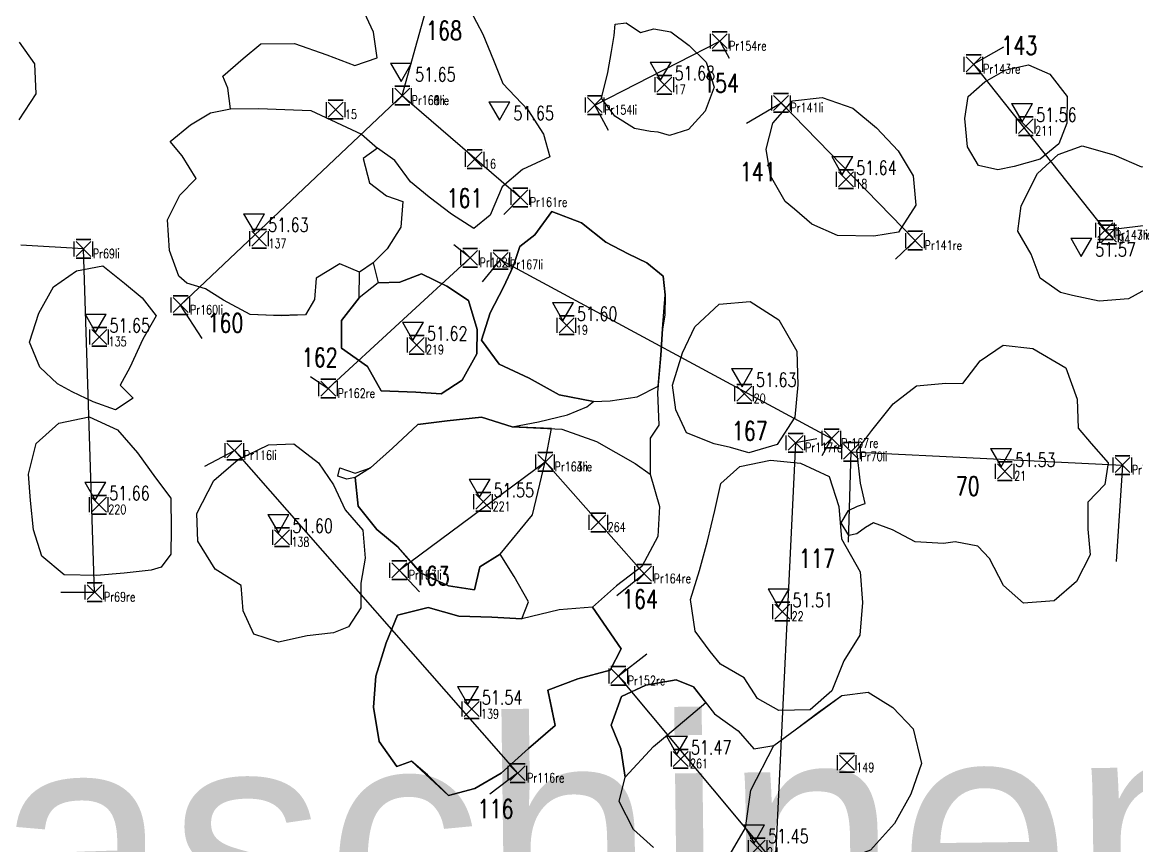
# Model space of a CAD drawing. Header units: metres. Extents: x 4462689 to 4462813, y 5793999 to 5794154.
# Drawn here: x 4462757.37 to 4462769.31, y 5794125.9 to 5794134.73 of the extents above; entities that cross this region are included whole.
import ezdxf

# ---------------------------------------------------------------- set-up
doc = ezdxf.new("R2010")
doc.units = ezdxf.units.M
for name, pattern in [('STRICHLINIE2', [9.524999999999999, 6.349999999999999, -3.174999999999999]), ('STRICHPUNKT', [25.399999999999995, 12.7, -6.349999999999999, 0, -6.349999999999999]), ('STRICHPUNKTX2', [50.8, 25.4, -12.7, 0, -12.7])]:
    doc.linetypes.add(name, pattern=pattern)
for name, color, linetype in [('Befunde', 7, 'Continuous'), ('Flächengrenzen', 1, 'Continuous'), ('Grabungsgrenze', 102, 'STRICHPUNKTX2'), ('HÖHEN', 7, 'Continuous'), ('Koordinaten Befundmitte', 4, 'Continuous'), ('Parkplatz', 152, 'Continuous'), ('Profile', 5, 'Continuous'), ('Profile Passpunkte', 5, 'Continuous')]:
    doc.layers.add(name, color=color, linetype=linetype)
doc.layers.get('0').off()
doc.styles.add('ROMANS', font='ROMANS.shx', dxfattribs={"width": 0.75})

# ---------------------------------------------------------------- blocks, each defined once
blk = doc.blocks.new('HP_FERTIG_OBERKANTE')
for p, q in [((-0.075, 0.1299038105676658), (0.075, 0.1299038105676658)), ((-0.075, 0.1299038105676658), (0, 0)), ((0, 0), (0.075, 0.1299038105676658))]:
    blk.add_line(p, q)
at = {"style": 'ROMANS', "width": 0.75}
blk.add_attdef('HÖHE', (0.1, 0), '', height=0.1, dxfattribs=at)
blk = doc.blocks.new('CONTROL')
for p, q in [((-0.1, 0.1, 0.1), (-0.1, 0.1, -0.1)), ((-0.1, -0.08, -0.1), (-0.1, 0.08, -0.1)), ((-0.1, -0.08, 0.1), (-0.1, 0.08, 0.1)), ((0.08, 0.1, 0.1), (-0.08, 0.1, 0.1)), ((-0.08, 0.1, -0.1), (0.08, 0.1, -0.1)), ((0.08, -0.08, 0.08), (-0.08, 0.08, -0.08)), ((-0.08, -0.08, -0.08), (0.08, 0.08, 0.08)), ((-0.08, 0.08, 0.08), (0.08, -0.08, -0.08)), ((0.08, 0.08, -0.08), (-0.08, -0.08, 0.08)), ((0.1, 0.1, -0.1), (0.1, 0.1, 0.1)), ((0.1, -0.08, -0.1), (0.1, 0.08, -0.1)), ((0.1, -0.08, 0.1), (0.1, 0.08, 0.1)), ((-0.1, -0.1, 0.1), (-0.1, -0.1, -0.1)), ((0.08, -0.1, 0.1), (-0.08, -0.1, 0.1)), ((-0.08, -0.1, -0.1), (0.08, -0.1, -0.1)), ((0.1, -0.1, -0.1), (0.1, -0.1, 0.1))]:
    blk.add_line(p, q)
at = {"style": 'ROMANS', "width": 0.75}
blk.add_attdef('NUMMER', (0.1, -0.1), '', height=0.1, dxfattribs=at)

msp = doc.modelspace()

# ---------------------------------------------------------------- linework, layer by layer
at = {"layer": 'Befunde'}
for points, elevation in [([(4462761.001654563, 5794133.529569221), (4462761.171973014, 5794133.376765286), (4462761.019973013, 5794133.267765287), (4462761.086973014, 5794133.006765287), (4462761.268973014, 5794132.866765287), (4462761.445973014, 5794132.806765286), (4462761.422973015, 5794132.530765287), (4462761.274973014, 5794132.299765286), (4462761.127973014, 5794132.150765285), (4462760.978973014, 5794132.047765287), (4462760.768973013, 5794132.139765285), (4462760.514973013, 5794131.984765285), (4462760.496973013, 5794131.755765286), (4462760.400973015, 5794131.592765286), (4462760.066957961, 5794131.585646113), (4462759.806973013, 5794131.595765286), (4462759.521973014, 5794131.747765288), (4462759.329973014, 5794131.870765286), (4462759.130973014, 5794131.929765286), (4462759.044973014, 5794132.007765287), (4462758.942973014, 5794132.280765286), (4462758.923973013, 5794132.609765285), (4462759.054973013, 5794132.874765287), (4462759.229973014, 5794133.053765286), (4462759.080973014, 5794133.296765286), (4462758.949973014, 5794133.448765287), (4462759.169973014, 5794133.628765287), (4462759.384973014, 5794133.756765286), (4462759.597973014, 5794133.799765286), (4462759.902039414, 5794133.802152642), (4462760.459354669, 5794133.780348042)], -0.0079527089843765), ([(4462764.179039761, 5794130.82927287), (4462764.207973014, 5794131.160765287), (4462764.226973014, 5794131.440765286), (4462764.254223896, 5794131.804868877), (4462764.231913388, 5794132.005426566), (4462764.059007087, 5794132.15027361), (4462763.858213064, 5794132.244981568), (4462763.618973013, 5794132.369765286), (4462763.358973014, 5794132.578765287), (4462763.040973014, 5794132.698765287), (4462762.856973014, 5794132.449765286), (4462762.698827192, 5794132.325595301), (4462762.627106592, 5794132.108650678), (4462762.521973013, 5794131.888765287), (4462762.380973014, 5794131.614765286), (4462762.286973013, 5794131.320765286), (4462762.475973014, 5794131.063765287), (4462762.796973014, 5794130.914765286), (4462763.117973014, 5794130.734765285), (4462763.486973013, 5794130.662765287), (4462763.66544838, 5794130.671155595), (4462763.954539954, 5794130.71164752)], 51.59703401034412), ([(4462761.179973013, 5794131.936765286), (4462760.977973013, 5794131.773765287), (4462760.785973014, 5794131.532765288), (4462760.786973014, 5794131.234765285), (4462761.063973013, 5794131.036765287), (4462761.210973014, 5794130.776765286), (4462761.583973014, 5794130.762765287), (4462761.853973013, 5794130.743765286), (4462762.080973014, 5794130.892765287), (4462762.236973014, 5794131.172765287), (4462762.238973014, 5794131.434765286), (4462762.148973014, 5794131.744765286), (4462761.914973014, 5794131.899765285), (4462761.642973013, 5794132.029765286), (4462761.410973014, 5794131.942765288)], 51.61104729101563), ([(4462762.486973014, 5794129.028765287), (4462762.83181917, 5794129.448190739), (4462762.969784517, 5794130.01542964), (4462763.038567695, 5794130.372990569), (4462762.615973014, 5794130.392765286), (4462762.285973014, 5794130.495765286), (4462761.920973014, 5794130.457765287), (4462761.605973015, 5794130.416765287), (4462761.331973013, 5794130.162765287), (4462761.097973014, 5794129.951765287), (4462760.932973014, 5794129.848765286), (4462760.966973014, 5794129.542765286), (4462761.165973014, 5794129.290765287), (4462761.394973013, 5794129.102765286), (4462761.530356551, 5794128.947555708), (4462761.633973014, 5794128.828765288), (4462761.933973014, 5794128.686765287), (4462762.210973014, 5794128.643765287), (4462762.270973015, 5794128.891765287)], 51.52004729101562), ([(4462762.719973014, 5794128.332765287), (4462762.395973014, 5794128.353765287), (4462762.042973015, 5794128.363765287), (4462761.716973014, 5794128.454765286), (4462761.387973014, 5794128.374765286), (4462761.266973014, 5794128.077765286), (4462761.154973015, 5794127.719765286), (4462761.128973014, 5794127.386765286), (4462761.191973013, 5794127.020765285), (4462761.380973014, 5794126.751765286), (4462761.537973014, 5794126.808765287), (4462761.931973014, 5794126.440765286), (4462762.213973014, 5794126.514765285), (4462762.497973013, 5794126.681765286), (4462762.788973013, 5794126.943765287), (4462763.076973013, 5794127.189765285), (4462762.995973014, 5794127.569765286), (4462763.319973014, 5794127.690765286), (4462763.665973014, 5794127.782765286), (4462763.781973014, 5794128.012765286), (4462763.476973013, 5794128.457765286), (4462763.118149372, 5794128.431054692), (4462762.719973014, 5794128.332765287)], 51.52004729101562), ([(4462764.688664941, 5794127.437156207), (4462764.557973014, 5794127.606765285), (4462764.371973014, 5794127.680765286), (4462764.048973014, 5794127.624765287), (4462763.787973013, 5794127.501765286), (4462763.676973014, 5794127.195765287), (4462763.780973014, 5794126.941765287), (4462763.826973013, 5794126.637765287), (4462764.130913883, 5794126.96472258), (4462764.280089244, 5794127.092296978), (4462764.688664941, 5794127.437156207)], 51.44204729101563), ([(4462765.114244979, 5794126.095209114), (4462765.174076987, 5794126.496733366), (4462765.417973015, 5794126.975765286), (4462765.645973014, 5794127.145765286), (4462766.145973015, 5794127.512765286), (4462766.429973013, 5794127.546765287), (4462766.692973014, 5794127.384765285), (4462766.909973014, 5794127.154765286), (4462766.999973013, 5794126.783765287), (4462766.884973014, 5794126.456765286), (4462766.710973014, 5794126.139765286), (4462766.454973014, 5794125.854765286), (4462766.085973014, 5794125.717765287), (4462765.831973014, 5794125.473765286), (4462765.755903238, 5794125.32821845), (4462765.681973014, 5794125.186765286), (4462765.341973014, 5794125.090765286), (4462765.011973014, 5794125.169765286), (4462764.806973014, 5794125.395765286), (4462764.952136537, 5794125.812876246), (4462765.114244979, 5794126.095209115)], 51.44204729101563)]:
    msp.add_lwpolyline(points, close=True, dxfattribs=dict(at, elevation=elevation))
at = {"layer": 'Befunde', "elevation": 51.55804729101562}
msp.add_lwpolyline([(4462762.615973014, 5794130.392765286), (4462763.148147565, 5794130.367862933), (4462763.517721485, 5794130.235085849), (4462763.931646352, 5794129.999038292), (4462764.093973014, 5794129.885765285)], dxfattribs=at)
at = {"layer": 'Befunde'}
for points in [[(4462762.165973014, 5794134.857765287, 51.70204729101563), (4462762.302973014, 5794134.599765286, 51.68804729101562), (4462762.415973014, 5794134.321765286, 51.68604729101562), (4462762.515973014, 5794134.070765286, 51.67204729101563), (4462762.782973014, 5794133.790765287, 51.65704729101562), (4462762.949973014, 5794133.527765287, 51.64304729101562), (4462763.018973014, 5794133.284765287, 51.64204729101562), (4462762.727973013, 5794133.150765286, 51.64704729101562), (4462762.509973014, 5794132.962765287, 51.64104729101562), (4462762.379973013, 5794132.659765287, 51.63404729101562), (4462762.204973014, 5794132.518765287, 51.62704729101562), (4462761.964973013, 5794132.670765286, 51.62404729101562), (4462761.724973013, 5794132.851765287, 51.62004729101562), (4462761.525973014, 5794133.015765286, 51.62404729101562), (4462761.356973014, 5794133.247765286, 51.63704729101563), (4462761.171973014, 5794133.376765286, 51.64604729101561), (4462761.019973013, 5794133.267765287, 51.64204729101562), (4462761.086973014, 5794133.006765287, 51.63104729101561), (4462761.268973014, 5794132.866765287, 51.62904729101562), (4462761.445973014, 5794132.806765286, 51.61804729101563), (4462761.422973015, 5794132.530765287, 51.60704729101563), (4462761.274973014, 5794132.299765286, 51.60804729101563), (4462761.127973014, 5794132.150765285, 51.61304729101562), (4462761.179973013, 5794131.936765286, 51.61104729101563), (4462761.410973014, 5794131.942765288, 51.61004729101563), (4462761.642973013, 5794132.029765286, 51.60604729101562), (4462761.914973014, 5794131.899765285, 51.58904729101562), (4462762.148973014, 5794131.744765286, 51.60604729101562), (4462762.238973014, 5794131.434765286, 51.59004729101562), (4462762.236973014, 5794131.172765287, 51.58404729101562), (4462762.080973014, 5794130.892765287, 51.56704729101562), (4462761.853973013, 5794130.743765286, 51.58004729101563), (4462761.583973014, 5794130.762765287, 51.58204729101562), (4462761.210973014, 5794130.776765286, 51.58804729101563), (4462761.063973013, 5794131.036765287, 51.59804729101562), (4462760.786973014, 5794131.234765285, 51.59704729101562), (4462760.785973014, 5794131.532765288, 51.60304729101563), (4462760.977973013, 5794131.773765287, 51.60404729101562), (4462760.978973014, 5794132.047765287, 51.61904729101562), (4462760.768973013, 5794132.139765285, 51.60404729101562), (4462760.514973013, 5794131.984765285, 51.61604729101561), (4462760.496973013, 5794131.755765286, 51.61104729101563), (4462760.400973015, 5794131.592765286, 51.61904729101562), (4462760.140973013, 5794131.582765287, 51.62004729101562), (4462759.806973013, 5794131.595765286, 51.63004729101563), (4462759.521973014, 5794131.747765288, 51.65604729101562), (4462759.329973014, 5794131.870765286, 51.65204729101562), (4462759.130973014, 5794131.929765286, 51.66004729101562), (4462759.044973014, 5794132.007765287, 51.62704729101562), (4462758.942973014, 5794132.280765286, 51.65004729101562), (4462758.923973013, 5794132.609765285, 51.67004729101563), (4462759.054973013, 5794132.874765287, 51.65204729101562), (4462759.229973014, 5794133.053765286, 51.66204729101562), (4462759.080973014, 5794133.296765286, 51.66104729101562), (4462758.949973014, 5794133.448765287, 51.66604729101562), (4462759.169973014, 5794133.628765287, 51.64804729101563), (4462759.384973014, 5794133.756765286, 51.67204729101563), (4462759.597973014, 5794133.799765286, 51.67204729101563), (4462759.570973014, 5794134.020765286, 51.68204729101562), (4462759.515973013, 5794134.150765286, 51.70104729101562), (4462759.734973014, 5794134.338765287, 51.70904729101562), (4462759.921973014, 5794134.496765287, 51.72904729101562), (4462760.281973014, 5794134.498765287, 51.71304729101563), (4462760.630973014, 5794134.378765287, 51.68004729101562), (4462760.928973014, 5794134.263765287, 51.67404729101562), (4462761.170973014, 5794134.346765287, 51.68704729101563), (4462761.130973014, 5794134.621765286, 51.69604729101561), (4462761.006973014, 5794134.880765287, 51.69204729101562)], [(4462757.334973014, 5794134.515765286, 51.67304729101562), (4462757.497973013, 5794134.281765287, 51.67804729101563), (4462757.513973013, 5794133.958765287, 51.67104729101562), (4462757.328973014, 5794133.682765286, 51.68004729101562)], [(4462764.129973014, 5794125.883765286, 51.42404729101562), (4462763.915973014, 5794126.076765287, 51.42504729101562), (4462763.760973014, 5794126.376765286, 51.44504729101562), (4462763.826973013, 5794126.637765287, 51.46004729101562), (4462763.780973014, 5794126.941765287, 51.47304729101563), (4462763.676973014, 5794127.195765287, 51.47704729101562), (4462763.787973013, 5794127.501765286, 51.46304729101562), (4462764.048973014, 5794127.624765287, 51.46504729101562), (4462764.371973014, 5794127.680765286, 51.46904729101562), (4462764.557973014, 5794127.606765285, 51.46504729101562), (4462764.782973014, 5794127.314765286, 51.44504729101562), (4462765.036973014, 5794127.132765287, 51.46004729101562), (4462765.202973013, 5794126.941765287, 51.44304729101563), (4462765.417973015, 5794126.975765286, 51.46004729101562), (4462765.645973014, 5794127.145765286, 51.47104729101562), (4462765.896973014, 5794127.333765287, 51.47704729101562), (4462766.145973015, 5794127.512765286, 51.50304729101563), (4462766.429973013, 5794127.546765287, 51.51004729101562), (4462766.692973014, 5794127.384765285, 51.51804729101563), (4462766.909973014, 5794127.154765286, 51.47604729101562), (4462766.999973013, 5794126.783765287, 51.47204729101562), (4462766.884973014, 5794126.456765286, 51.46504729101562), (4462766.710973014, 5794126.139765286, 51.45904729101562), (4462766.454973014, 5794125.854765286, 51.45004729101562)]]:
    msp.add_polyline3d(points, dxfattribs=at)
for points in [[(4462764.097973014, 5794133.556765286, 51.66204729101562), (4462763.924973014, 5794133.589765286, 51.67904729101562), (4462763.716973014, 5794133.719765286, 51.65304729101563), (4462763.570973014, 5794133.912765287, 51.68704729101563), (4462763.641973014, 5794134.188765288, 51.69004729101562), (4462763.679973014, 5794134.413765286, 51.68704729101563), (4462763.706973014, 5794134.584765286, 51.70104729101562), (4462763.719973014, 5794134.706765287, 51.71304729101563), (4462763.837973015, 5794134.720765286, 51.70504729101562), (4462763.990973014, 5794134.617765287, 51.70304729101562), (4462764.132973014, 5794134.655765287, 51.68604729101562), (4462764.313973013, 5794134.623765287, 51.69104729101562), (4462764.510973014, 5794134.476765286, 51.69204729101562), (4462764.694973014, 5794134.299765286, 51.67904729101562), (4462764.779973015, 5794134.032765287, 51.66004729101562), (4462764.683973013, 5794133.775765287, 51.67804729101563), (4462764.503973014, 5794133.579765286, 51.67504729101562), (4462764.301973014, 5794133.513765286, 51.67804729101563), (4462764.178973014, 5794133.550765287, 51.66304729101563)], [(4462767.818973014, 5794133.146765286, 51.52604729101562), (4462767.611973013, 5794133.191765287, 51.52904729101562), (4462767.491973013, 5794133.393765287, 51.53704729101562), (4462767.464973014, 5794133.694765285, 51.53804729101563), (4462767.501973014, 5794133.932765287, 51.54804729101563), (4462767.680973014, 5794134.087765287, 51.54304729101562), (4462767.902973014, 5794134.216765286, 51.54304729101562), (4462768.147973014, 5794134.272765287, 51.53904729101562), (4462768.375973014, 5794134.170765286, 51.52004729101562), (4462768.560973015, 5794133.931765286, 51.49504729101562), (4462768.556973014, 5794133.646765287, 51.48304729101563), (4462768.470973013, 5794133.424765286, 51.50504729101562), (4462768.271973014, 5794133.261765287, 51.49504729101562), (4462767.993973014, 5794133.182765286, 51.52604729101562)], [(4462765.541973014, 5794132.805765286, 51.66704729101562), (4462765.383973014, 5794133.082765287, 51.65504729101563), (4462765.334973014, 5794133.367765287, 51.63904729101562), (4462765.407973013, 5794133.645765286, 51.63604729101562), (4462765.617973014, 5794133.883765287, 51.64904729101562), (4462765.935973014, 5794133.919765285, 51.64504729101562), (4462766.266973014, 5794133.805765286, 51.64304729101562), (4462766.518973013, 5794133.595765286, 51.64404729101562), (4462766.750973014, 5794133.350765285, 51.64504729101562), (4462766.911973013, 5794133.082765287, 51.63104729101561), (4462766.939973014, 5794132.768765287, 51.62704729101562), (4462766.752973014, 5794132.477765287, 51.60104729101561), (4462766.490973014, 5794132.433765287, 51.63604729101562), (4462766.100973014, 5794132.441765286, 51.65204729101562), (4462765.824973014, 5794132.562765286, 51.65304729101563), (4462765.639973013, 5794132.725765286, 51.65304729101563)], [(4462768.490973014, 5794131.829765286, 51.52704729101562), (4462768.271973014, 5794131.986765287, 51.55304729101563), (4462768.175973014, 5794132.241765287, 51.53404729101563), (4462768.033973014, 5794132.489765286, 51.52604729101562), (4462768.068973014, 5794132.759765286, 51.50104729101562), (4462768.242973013, 5794133.105765285, 51.50304729101563), (4462768.465973014, 5794133.310765285, 51.51204729101563), (4462768.720973014, 5794133.401765286, 51.48204729101562), (4462769.062973014, 5794133.307765287, 51.47704729101562), (4462769.358973014, 5794133.177765286, 51.45904729101562), (4462769.662973014, 5794133.181765285, 51.47504729101562), (4462769.976973014, 5794133.107765287, 51.49304729101563), (4462770.099973013, 5794132.786765286, 51.53404729101563), (4462770.052973014, 5794132.462765286, 51.54704729101562), (4462769.807973014, 5794132.283765287, 51.54504729101563), (4462769.630973014, 5794132.184765286, 51.54904729101562), (4462769.534973014, 5794131.938765287, 51.55504729101562), (4462769.218973014, 5794131.762765287, 51.56204729101562), (4462768.905973014, 5794131.737765288, 51.51904729101563), (4462768.617973014, 5794131.797765286, 51.52504729101562)], [(4462763.486973013, 5794130.662765287, 51.56104729101562), (4462763.117973014, 5794130.734765285, 51.57304729101563), (4462762.796973014, 5794130.914765286, 51.57104729101561), (4462762.475973014, 5794131.063765287, 51.57004729101562), (4462762.286973013, 5794131.320765286, 51.59104729101562), (4462762.380973014, 5794131.614765286, 51.59604729101562), (4462762.521973013, 5794131.888765287, 51.60704729101563), (4462762.627106592, 5794132.108650678, -0.0079527089843765), (4462762.698827192, 5794132.325595301, 51.61604729101561), (4462762.856973014, 5794132.449765286, 51.64004729101563), (4462763.040973014, 5794132.698765287, 51.64704729101562), (4462763.358973014, 5794132.578765287, 51.64104729101562), (4462763.618973013, 5794132.369765286, 51.66204729101562), (4462763.858213064, 5794132.244981568, 51.63204729101562), (4462764.059007087, 5794132.15027361, 51.62404729101562), (4462764.231913388, 5794132.005426566, 51.61804729101563), (4462764.254223896, 5794131.804868877, 51.59604729101562), (4462764.252499679, 5794131.589969237, 51.61004729101563), (4462764.226973014, 5794131.440765286, 51.62404729101562), (4462764.207973014, 5794131.160765287, 51.61604729101561), (4462764.172973014, 5794130.759765286, 51.59304729101563), (4462764.187973013, 5794130.409765286, 51.59404729101562), (4462764.093973014, 5794130.271765286, 51.57604729101562), (4462764.093973014, 5794129.885765285, 51.58104729101562), (4462764.192973014, 5794129.539765286, 51.54704729101562), (4462764.176973014, 5794129.216765286, 51.54704729101562), (4462764.004973014, 5794128.893765287, 51.52704729101562), (4462763.731973013, 5794128.686765287, 51.51104729101562), (4462763.476973013, 5794128.457765286, 51.49204729101562), (4462763.625973014, 5794128.242765286, 51.48904729101563), (4462763.781973014, 5794128.012765286, 51.47104729101562), (4462763.665973014, 5794127.782765286, 51.47604729101562), (4462763.319973014, 5794127.690765286, 51.48704729101562), (4462762.995973014, 5794127.569765286, 51.49504729101562), (4462763.039973014, 5794127.366765287, 51.51104729101562), (4462763.076973013, 5794127.189765285, 51.50804729101563), (4462762.788973013, 5794126.943765287, 51.50304729101563), (4462762.497973013, 5794126.681765286, 51.48404729101562), (4462762.213973014, 5794126.514765285, 51.51904729101563), (4462761.931973014, 5794126.440765286, 51.50904729101561), (4462761.708973014, 5794126.661765286, 51.52304729101563), (4462761.537973014, 5794126.808765287, 51.53204729101562), (4462761.380973014, 5794126.751765286, 51.54004729101562), (4462761.191973013, 5794127.020765285, 51.54504729101563), (4462761.128973014, 5794127.386765286, 51.56704729101562), (4462761.154973015, 5794127.719765286, 51.56304729101563), (4462761.266973014, 5794128.077765286, 51.56904729101562), (4462761.387973014, 5794128.374765286, 51.55304729101563), (4462761.716973014, 5794128.454765286, 51.53704729101562), (4462762.042973015, 5794128.363765287, 51.54304729101562), (4462762.395973014, 5794128.353765287, 51.52004729101562), (4462762.719973014, 5794128.332765287, 51.52004729101562), (4462762.790973014, 5794128.517765286, 51.51904729101563), (4462762.635973014, 5794128.786765287, 51.51904729101563), (4462762.486973014, 5794129.028765287, 51.52004729101562), (4462762.270973015, 5794128.891765287, 51.53004729101563), (4462762.210973014, 5794128.643765287, 51.54204729101562), (4462761.933973014, 5794128.686765287, 51.53704729101562), (4462761.633973014, 5794128.828765288, 51.54404729101562), (4462761.394973013, 5794129.102765286, 51.55504729101562), (4462761.165973014, 5794129.290765287, 51.54504729101563), (4462760.966973014, 5794129.542765286, 51.55304729101563), (4462760.932973014, 5794129.848765286, 51.54804729101563), (4462760.845973014, 5794129.831765286, 51.55704729101562), (4462760.746973014, 5794129.861765287, 51.56504729101563), (4462760.770973014, 5794129.953765287, 51.55304729101563), (4462760.933973013, 5794129.894765286, 51.55504729101562), (4462761.097973014, 5794129.951765287, 51.55004729101563), (4462761.331973013, 5794130.162765287, 51.55804729101562), (4462761.605973015, 5794130.416765287, 51.56204729101562), (4462761.920973014, 5794130.457765287, 51.57104729101561), (4462762.285973014, 5794130.495765286, 51.55904729101562), (4462762.615973014, 5794130.392765286, 51.55804729101562), (4462762.898973014, 5794130.444765285, 51.55704729101562), (4462763.207973014, 5794130.521765286, 51.56404729101562), (4462763.416973013, 5794130.605765286, 51.56904729101562)], [(4462757.744973014, 5794130.852765286, 51.65404729101562), (4462757.554973014, 5794131.030765287, 51.65604729101562), (4462757.445973014, 5794131.299765285, 51.67104729101562), (4462757.543973014, 5794131.608765288, 51.66804729101563), (4462757.702973013, 5794131.890765286, 51.65804729101562), (4462757.948973013, 5794132.063765288, 51.64504729101562), (4462758.230973014, 5794132.115765287, 51.64604729101561), (4462758.462973014, 5794131.931765287, 51.65304729101563), (4462758.651973014, 5794131.773765287, 51.65804729101562), (4462758.801973014, 5794131.579765286, 51.65204729101562), (4462758.659973014, 5794131.330765286, 51.64604729101561), (4462758.520973014, 5794131.027765287, 51.63004729101563), (4462758.416973013, 5794130.839765285, 51.64904729101562), (4462758.556973014, 5794130.699765286, 51.64704729101562), (4462758.366973013, 5794130.573765287, 51.64904729101562), (4462758.125973014, 5794130.659765285, 51.65704729101562), (4462757.901973013, 5794130.766765286, 51.64604729101561)], [(4462764.779973015, 5794130.209765286, 51.56604729101562), (4462764.481973014, 5794130.325765287, 51.57004729101562), (4462764.36755971, 5794130.573570215, 51.59304729101563), (4462764.332973015, 5794130.837765286, 51.59304729101563), (4462764.440973014, 5794131.184765285, 51.63004729101563), (4462764.573973014, 5794131.462765286, 51.64904729101562), (4462764.831973013, 5794131.706765287, 51.65604729101562), (4462765.163973013, 5794131.734765286, 51.66204729101562), (4462765.470973014, 5794131.536765287, 51.65204729101562), (4462765.663973014, 5794131.202765287, 51.65504729101563), (4462765.674973014, 5794130.840765286, 51.63204729101562), (4462765.643973013, 5794130.494765286, 51.62904729101562), (4462765.453973013, 5794130.200765287, 51.60104729101561), (4462765.150973014, 5794130.113765287, 51.59204729101563), (4462764.952973014, 5794130.169765286, 51.57804729101563)], [(4462767.235973014, 5794129.142765286, 51.52904729101562), (4462766.931973014, 5794129.160765286, 51.52804729101562), (4462766.690973015, 5794129.287765287, 51.52104729101562), (4462766.486973014, 5794129.364765287, 51.50904729101561), (4462766.401973014, 5794129.313765287, 51.50804729101563), (4462766.307973014, 5794129.246765287, 51.51504729101563), (4462766.220973014, 5794129.228765288, 51.51804729101563), (4462766.139973013, 5794129.364765287, 51.51204729101563), (4462766.218973014, 5794129.494765286, 51.50804729101563), (4462766.314973015, 5794129.540765286, 51.50104729101562), (4462766.397973013, 5794129.568765287, 51.50304729101563), (4462766.348973014, 5794129.787765286, 51.50804729101563), (4462766.307973014, 5794130.136765286, 51.50804729101563), (4462766.468973013, 5794130.351765286, 51.53304729101563), (4462766.697973013, 5794130.636765286, 51.55004729101563), (4462766.945973014, 5794130.829765286, 51.55304729101563), (4462767.260973014, 5794130.859765285, 51.56204729101562), (4462767.444973015, 5794130.857765288, 51.54604729101562), (4462767.630973013, 5794131.100765286, 51.57004729101562), (4462767.874973014, 5794131.265765286, 51.57304729101563), (4462768.191973013, 5794131.232765287, 51.56804729101562), (4462768.546973014, 5794131.024765285, 51.53004729101563), (4462768.666973014, 5794130.687765287, 51.51104729101562), (4462768.680973014, 5794130.376765287, 51.50604729101562), (4462768.818973014, 5794130.213765287, 51.53104729101562), (4462769.001973014, 5794130.007765286, 51.49304729101563), (4462768.964973014, 5794129.773765287, 51.50704729101562), (4462768.783973014, 5794129.582765286, 51.51404729101562), (4462768.782973014, 5794129.295765286, 51.52304729101563), (4462768.807973014, 5794129.019765286, 51.52604729101562), (4462768.662973013, 5794128.732765288, 51.53304729101563), (4462768.420973014, 5794128.527765288, 51.52304729101563), (4462768.094973013, 5794128.500765286, 51.51904729101563), (4462767.879973013, 5794128.689765285, 51.52104729101562), (4462767.729973014, 5794128.980765285, 51.52004729101562), (4462767.602973015, 5794129.111765287, 51.53204729101562), (4462767.361973013, 5794129.159765287, 51.54204729101562)], [(4462758.746973014, 5794128.854765285, 51.59704729101562), (4462758.458973014, 5794128.823765287, 51.61204729101562), (4462758.160973014, 5794128.799765286, 51.62104729101562), (4462757.814973015, 5794128.805765287, 51.63904729101562), (4462757.577973014, 5794129.005765285, 51.61104729101563), (4462757.488973013, 5794129.289765286, 51.63604729101562), (4462757.455973014, 5794129.600765286, 51.64604729101561), (4462757.432973014, 5794129.883765286, 51.66004729101562), (4462757.516973014, 5794130.213765287, 51.66104729101562), (4462757.757973014, 5794130.430765286, 51.65004729101562), (4462758.083973013, 5794130.498765286, 51.65404729101562), (4462758.387973014, 5794130.359765286, 51.64904729101562), (4462758.600973014, 5794130.112765287, 51.65504729101563), (4462758.792973014, 5794129.843765286, 51.65204729101562), (4462758.959973013, 5794129.628765286, 51.63004729101563), (4462758.961973015, 5794129.295765286, 51.59404729101562), (4462758.958973013, 5794129.026765286, 51.60004729101562), (4462758.855973015, 5794128.888765286, 51.62504729101563)], [(4462760.700973014, 5794128.182765287, 51.57904729101562), (4462760.420973014, 5794128.152765287, 51.58904729101562), (4462760.113973014, 5794128.082765287, 51.57904729101562), (4462759.848973013, 5794128.169765286, 51.58304729101562), (4462759.734973014, 5794128.420765287, 51.57304729101563), (4462759.710973013, 5794128.690765286, 51.57804729101563), (4462759.433973014, 5794128.864765286, 51.59004729101562), (4462759.247973013, 5794129.165765286, 51.58104729101562), (4462759.236973013, 5794129.464765286, 51.60404729101562), (4462759.417973014, 5794129.817765288, 51.58704729101562), (4462759.678973013, 5794130.042765287, 51.60404729101562), (4462760.004973014, 5794130.199765286, 51.61804729101563), (4462760.277973014, 5794130.208765287, 51.58604729101561), (4462760.541973014, 5794130.006765286, 51.57504729101562), (4462760.701973013, 5794129.768765286, 51.57304729101563), (4462760.824973014, 5794129.500765286, 51.56804729101562), (4462761.013973014, 5794129.283765287, 51.54304729101562), (4462761.038973014, 5794128.985765287, 51.56404729101562), (4462760.995973014, 5794128.715765286, 51.58404729101562), (4462760.994973014, 5794128.452765287, 51.57504729101562), (4462760.860973014, 5794128.248765287, 51.58504729101562)], [(4462764.735973014, 5794127.983765287, 51.46404729101562), (4462764.574973014, 5794128.200765286, 51.49104729101562), (4462764.524973015, 5794128.539765287, 51.48504729101563), (4462764.621973014, 5794128.853765287, 51.49504729101562), (4462764.709973014, 5794129.167765287, 51.52104729101562), (4462764.785973014, 5794129.495765287, 51.53904729101562), (4462764.851973014, 5794129.785765286, 51.54504729101563), (4462765.054973013, 5794129.967765286, 51.56704729101562), (4462765.381973014, 5794130.035765286, 51.58004729101563), (4462765.705973014, 5794130.002765286, 51.58804729101563), (4462766.010973013, 5794129.858765287, 51.51604729101562), (4462766.116973013, 5794129.537765287, 51.51204729101563), (4462766.142973014, 5794129.192765288, 51.51804729101563), (4462766.342973014, 5794128.838765287, 51.49504729101562), (4462766.367973014, 5794128.507765286, 51.50004729101563), (4462766.338973014, 5794128.157765287, 51.50704729101562), (4462766.168973013, 5794127.885765286, 51.48804729101563), (4462766.038973014, 5794127.562765286, 51.48704729101562), (4462765.808973014, 5794127.358765288, 51.48604729101562), (4462765.473973013, 5794127.351765285, 51.46104729101562), (4462765.243973014, 5794127.479765286, 51.45404729101562), (4462765.101973014, 5794127.701765287, 51.44604729101562), (4462764.845973014, 5794127.846765286, 51.46004729101562)]]:
    msp.add_polyline3d(points, close=True, dxfattribs=at)
at = {"layer": 'Befunde', "linetype": 'STRICHLINIE2', "ltscale": 0.05}
msp.add_polyline3d([(4462763.486973013, 5794130.662765287, 51.56104729101562), (4462763.66544838, 5794130.671155595, -0.0079527089843765), (4462763.954539954, 5794130.71164752, -0.0079527089843765), (4462764.179039761, 5794130.82927287, 51.59703401034412)], dxfattribs=at)
at = {"layer": 'Flächengrenzen', "linetype": 'STRICHPUNKT', "ltscale": 0.125, "extrusion": (0.0052257869319254, 0.0159285599688569, 0.9998594761906598), "elevation": 115666.1395318161}
msp.add_lwpolyline([(-2434188.057340569, -6895576.564276193), (-2434189.662469127, -6895576.212089971), (-2434193.875100779, -6895574.381464728), (-2434192.187789481, -6895570.530456454), (-2434199.926229467, -6895566.270976843), (-2434206.38964229, -6895563.834613588), (-2434212.853055116, -6895561.398250333), (-2434223.517012133, -6895553.698790531), (-2434223.517012133, -6895553.698790531), (-2434226.672809316, -6895556.895610889), (-2434231.884430013, -6895570.452308188), (-2434238.603793206, -6895585.914816256), (-2434247.530232919, -6895606.078540496), (-2434207.542706095, -6895624.437306605), (-2434191.147118973, -6895584.348877421), (-2434188.057340569, -6895576.564276193)], close=True, dxfattribs=at)
at = {"layer": 'Grabungsgrenze', "linetype": 'STRICHPUNKT', "ltscale": 0.25, "extrusion": (0.0052257869319254, 0.0159285599688569, 0.9998594761906598), "elevation": 115666.1395318162}
msp.add_lwpolyline([(-2434247.530232922, -6895606.078540501), (-2434207.542706097, -6895624.437306608), (-2434196.756586842, -6895628.77354196), (-2434187.945192682, -6895632.45740903), (-2434175.751821678, -6895637.447434158), (-2434172.079705773, -6895628.439071706), (-2434166.657151827, -6895615.136569126), (-2434159.389753434, -6895597.308332334), (-2434155.444996382, -6895587.631916328), (-2434151.631965572, -6895571.174017353), (-2434179.972000374, -6895559.445580714), (-2434181.868468463, -6895569.509578764), (-2434184.04907192, -6895577.443742825), (-2434188.05734057, -6895576.564276198), (-2434189.664223279, -6895576.211327697), (-2434193.874879119, -6895574.381561053), (-2434192.187789483, -6895570.530456458), (-2434199.926229467, -6895566.270976847), (-2434209.621348705, -6895562.616431964), (-2434212.853055117, -6895561.398250338), (-2434223.517012135, -6895553.698790537), (-2434226.672809318, -6895556.895610893), (-2434233.542612047, -6895574.268094346), (-2434238.603793207, -6895585.91481626)], close=True, dxfattribs=at)
at = {"layer": 'Profile', "elevation": -0.0079527089843765}
msp.add_lwpolyline([(4462759.321512541, 5794129.970847595), (4462759.64025937, 5794130.13787583), (4462762.674422126, 5794126.680440889), (4462762.377435664, 5794126.455530115)], dxfattribs=at)
at = {"layer": 'Profile'}
for points in [[(4462761.437621442, 5794133.941798381, -0.0079527089843765), (4462762.016136017, 5794136.019898893, 51.58204729101562), (4462762.107397133, 5794136.003716049, -0.0079527089843765)], [(4462763.645971633, 5794133.568744881, -0.0079527089843765), (4462763.501165612, 5794133.840265484, 51.67204729101563), (4462764.83910707, 5794134.525028174, 51.67204729101563), (4462764.938734623, 5794134.343314266, -0.0079527089843765)], [(4462767.878731112, 5794134.461931657, -0.0079527089843765), (4462767.559607676, 5794134.277181139, 51.55204729101562), (4462768.970109983, 5794132.499547012, 51.56204729101562), (4462771.650114945, 5794132.827530869, 51.56204729101562), (4462771.63275356, 5794133.004888006, -0.0079527089843765)], [(4462759.295331368, 5794131.337821073, -0.0079527089843765), (4462759.063215547, 5794131.696675203, 51.62204729101563), (4462761.437621442, 5794133.941798381, -0.0079527089843765), (4462762.703971143, 5794132.850858213, 51.64204729101562), (4462762.527989928, 5794132.666168869, -0.0079527089843765)], [(4462765.124637944, 5794133.647057675, -0.0079527089843765), (4462765.496410824, 5794133.862507801, 51.63204729101562), (4462766.933276434, 5794132.387010615, 51.59204729101563), (4462766.722766607, 5794132.189347459, -0.0079527089843765)], [(4462757.779094892, 5794128.619077154, 51.61577477776219), (4462758.141973014, 5794128.619765286, 51.60604729101562), (4462758.022973014, 5794132.298765287, 51.65604729101562), (4462757.353317623, 5794132.337921216, 51.6725105796996)], [(4462760.456023741, 5794130.92967618, -0.0079527089843765), (4462760.645165414, 5794130.801256092, 51.61204729101562), (4462762.165772562, 5794132.202618397, 51.61204729101562), (4462761.990598807, 5794132.341063577, -0.0079527089843765)], [(4462762.297594574, 5794131.945697012, -0.0079527089843765), (4462762.492229943, 5794132.181405371, 51.59204729101563), (4462766.038360847, 5794130.268563769, 51.62204729101563), (4462765.934377994, 5794130.080496135, -0.0079527089843765)], [(4462765.877869592, 5794130.263514906, -0.0079527089843765), (4462765.652330651, 5794130.220445112, 51.57204729101562), (4462765.434641988, 5794125.712230307, 51.44204729101563), (4462765.86913884, 5794125.760894096, -0.0079527089843765)], [(4462766.219973014, 5794129.155765286, 51.48904729101563), (4462766.246973013, 5794130.124765286, 51.51204729101563), (4462769.153973014, 5794129.982765286, 51.46604729101562), (4462769.084973014, 5794128.948765287, 51.50304729101563)], [(4462761.624006997, 5794128.623484534, -0.0079527089843765), (4462761.406049063, 5794128.855335237, 51.54204729101562), (4462762.969784517, 5794130.01542964, 51.54204729101562), (4462764.029868825, 5794128.817005151, 51.54204729101562), (4462763.738011122, 5794128.580990116, -0.0079527089843765)], [(4462766.724319753, 5794125.149799701, -0.0079527089843765), (4462766.076300247, 5794124.945239643, 51.44204729101563), (4462765.434641988, 5794125.712230307, 51.44204729101563), (4462763.753299709, 5794127.721982095, 51.44204729101563), (4462764.056946863, 5794127.957543365, -0.0079527089843765)]]:
    msp.add_polyline3d(points, dxfattribs=at)

# ---------------------------------------------------------------- block references
at = {"layer": 'HÖHEN', "xscale": 1.5, "yscale": 1.5, "zscale": 1.5}
for p, values in [((4462764.205973014, 5794134.105765285, 51.67404729101562), {'HÖHE': '51.68'}), ((4462761.425973014, 5794134.092765286, 51.64604729101561), {'HÖHE': '51.65'}), ((4462762.478973013, 5794133.679765287, 51.64004729101563), {'HÖHE': '51.65'}), ((4462768.078973014, 5794133.661765287, 51.55204729101562), {'HÖHE': '51.56'}), ((4462766.150973014, 5794133.092765287, 51.63104729101561), {'HÖHE': '51.64'}), ((4462759.850973013, 5794132.480765285, 51.62604729101562), {'HÖHE': '51.63'}), ((4462768.712973014, 5794132.217765286, 51.55804729101562), {'HÖHE': '51.57'}), ((4462763.158973014, 5794131.527765286, 51.59704729101562), {'HÖHE': '51.60'}), ((4462758.151973013, 5794131.402765287, 51.64604729101561), {'HÖHE': '51.65'}), ((4462761.552973014, 5794131.317765288, 51.61604729101561), {'HÖHE': '51.62'}), ((4462765.077973013, 5794130.821765287, 51.62104729101562), {'HÖHE': '51.63'}), ((4462767.853973013, 5794129.963765286, 51.52404729101561), {'HÖHE': '51.53'}), ((4462758.148973014, 5794129.604765286, 51.64704729101562), {'HÖHE': '51.66'}), ((4462762.265973013, 5794129.637765287, 51.54304729101562), {'HÖHE': '51.55'}), ((4462760.110973015, 5794129.256765286, 51.59304729101563), {'HÖHE': '51.60'}), ((4462765.468973014, 5794128.459765286, 51.49804729101562), {'HÖHE': '51.51'}), ((4462762.140973014, 5794127.414765287, 51.52904729101562), {'HÖHE': '51.54'}), ((4462764.380973013, 5794126.880765286, 51.45804729101563), {'HÖHE': '51.47'}), ((4462765.206973013, 5794125.930765286, 51.44204729101563), {'HÖHE': '51.45'})]:
    msp.add_blockref('HP_FERTIG_OBERKANTE', p, dxfattribs=at).add_auto_attribs(values)
at = {"layer": 'Koordinaten Befundmitte', "color": 210}
for p, values in [((4462764.245811018, 5794134.057726711, 51.68199999999999), {'NUMMER': '17'}), ((4462760.724950577, 5794133.791900048, 51.65), {'NUMMER': '15'}), ((4462768.118811018, 5794133.613726712, 51.56), {'NUMMER': '211'}), ((4462762.21397826, 5794133.259260537, 51.65), {'NUMMER': '16'}), ((4462766.190811018, 5794133.044726711, 51.63899999999999), {'NUMMER': '18'}), ((4462759.905460238, 5794132.407353515, 51.63), {'NUMMER': '137'}), ((4462769.009947988, 5794132.451508438, 51.57), {'NUMMER': '94'}), ((4462763.198811018, 5794131.479726712, 51.60499999999999), {'NUMMER': '19'}), ((4462758.191811017, 5794131.354726712, 51.65399999999999), {'NUMMER': '135'}), ((4462761.592811018, 5794131.269726713, 51.62399999999999), {'NUMMER': '219'}), ((4462765.102335359, 5794130.746922085, 51.63), {'NUMMER': '20'}), ((4462767.893811017, 5794129.915726712, 51.532), {'NUMMER': '21'}), ((4462758.188811018, 5794129.556726711, 51.655), {'NUMMER': '220'}), ((4462762.305811017, 5794129.589726711, 51.551), {'NUMMER': '221'}), ((4462763.539664676, 5794129.36817882, 51.55), {'NUMMER': '264'}), ((4462760.150811019, 5794129.208726712, 51.601), {'NUMMER': '138'}), ((4462765.508811018, 5794128.411726712, 51.506), {'NUMMER': '22'}), ((4462762.180811018, 5794127.366726711, 51.537), {'NUMMER': '139'}), ((4462764.420811018, 5794126.832726711, 51.466), {'NUMMER': '261'}), ((4462766.201480415, 5794126.79244232, 51.45), {'NUMMER': '149'}), ((4462765.246811017, 5794125.882726712, 51.45), {'NUMMER': '24'})]:
    msp.add_blockref('CONTROL', p, dxfattribs=at).add_auto_attribs(values)
at = {"layer": 'Profile Passpunkte', "color": 1}
for p, values in [((4462764.83910707, 5794134.525028174, 51.67204729101563), {'NUMMER': 'Pr154re'}), ((4462767.559607676, 5794134.277181139, 51.55204729101562), {'NUMMER': 'Pr143re'}), ((4462761.437621442, 5794133.941798381, 51.62204729101563), {'NUMMER': 'Pr161li'}), ((4462761.437621442, 5794133.941798381, 51.62204729101563), {'NUMMER': 'Pr160re'}), ((4462761.437621442, 5794133.941798381, 51.62204729101563), {'NUMMER': 'Pr168li'}), ((4462763.501165612, 5794133.840265484, 51.67204729101563), {'NUMMER': 'Pr154li'}), ((4462765.496410824, 5794133.862507801, 51.63204729101562), {'NUMMER': 'Pr141li'}), ((4462762.703971143, 5794132.850858213, 51.64204729101562), {'NUMMER': 'Pr161re'}), ((4462768.970109983, 5794132.499547012, 51.56204729101562), {'NUMMER': 'Pr143li'}), ((4462768.970109983, 5794132.499547012, 51.56204729101562), {'NUMMER': 'Pr147re'}), ((4462758.022973014, 5794132.298765287, 51.65604729101562), {'NUMMER': 'Pr69li'}), ((4462766.933276434, 5794132.387010615, 51.59204729101563), {'NUMMER': 'Pr141re'}), ((4462762.165772562, 5794132.202618397, 51.61204729101562), {'NUMMER': 'Pr162li'}), ((4462762.492229943, 5794132.181405371, 51.59204729101563), {'NUMMER': 'Pr167li'}), ((4462759.063215547, 5794131.696675203, 51.62204729101563), {'NUMMER': 'Pr160li'}), ((4462760.645165414, 5794130.801256092, 51.61204729101562), {'NUMMER': 'Pr162re'}), ((4462766.038360847, 5794130.268563769, 51.62204729101563), {'NUMMER': 'Pr167re'}), ((4462759.64025937, 5794130.13787583, 51.53204729101562), {'NUMMER': 'Pr116li'}), ((4462765.652330651, 5794130.220445112, 51.57204729101562), {'NUMMER': 'Pr117re'}), ((4462762.969784517, 5794130.01542964, 51.54204729101562), {'NUMMER': 'Pr164li'}), ((4462762.969784517, 5794130.01542964, 51.54204729101562), {'NUMMER': 'Pr163re'}), ((4462766.246973013, 5794130.124765286, 51.51204729101563), {'NUMMER': 'Pr70li'}), ((4462769.153973014, 5794129.982765286, 51.46604729101562), {'NUMMER': 'Pr70re'}), ((4462761.406049063, 5794128.855335237, 51.54204729101562), {'NUMMER': 'Pr163li'}), ((4462764.029868825, 5794128.817005151, 51.54204729101562), {'NUMMER': 'Pr164re'}), ((4462758.141973014, 5794128.619765286, 51.60604729101562), {'NUMMER': 'Pr69re'}), ((4462763.753299709, 5794127.721982095, 51.44204729101563), {'NUMMER': 'Pr152re'}), ((4462762.674422126, 5794126.680440889, 51.53204729101562), {'NUMMER': 'Pr116re'})]:
    msp.add_blockref('CONTROL', p, dxfattribs=at).add_auto_attribs(values)

# ---------------------------------------------------------------- texts
at = {"layer": 'Parkplatz', "insert": (4462746.480028557, 5794127.02725835, 54.4653), "char_height": 2.5, "attachment_point": 1, "rotation": 0.7383557219993733}
msp.add_mtext_dynamic_manual_height_columns('Ebel-Maschinenbau Gebäude', width=62.0072490945007, gutter_width=12.5, heights=[0], dxfattribs=at)
msp.add_mtext_dynamic_manual_height_columns('Ebel-Maschinenbau Gebäude', width=62.0072490945007, gutter_width=12.5, heights=[0], dxfattribs=at)
at = {"layer": 'Profile', "style": 'ROMANS', "width": 0.75}
for s, p in [('168', (4462761.69245823, 5794134.537711186, -0.0079527089843765)), ('143', (4462767.856760054, 5794134.378815331, -0.0079527089843765)), ('154', (4462764.659569828, 5794133.975211035, -0.0079527089843765)), ('141', (4462765.053821161, 5794133.025800808, -0.0079527089843765)), ('161', (4462761.91168209, 5794132.743727242, -0.0079527089843765)), ('160', (4462759.350560863, 5794131.404768698, -0.0079527089843765)), ('162', (4462760.361065545, 5794131.036318503, -0.0079527089843765)), ('167', (4462764.968176005, 5794130.248206399, -0.0079527089843765)), ('70', (4462767.366517728, 5794129.657610307, -0.0079527089843765)), ('117', (4462765.687273183, 5794128.8803163, -0.0079527089843765)), ('163', (4462761.560351884, 5794128.693878502, -0.0079527089843765)), ('164', (4462763.791646628, 5794128.44503699, -0.0079527089843765)), ('116', (4462762.244388525, 5794126.197158381, -0.0079527089843765))]:
    msp.add_text(s, height=0.2, dxfattribs=at).set_placement(p)

doc.saveas('drawing.dxf')
